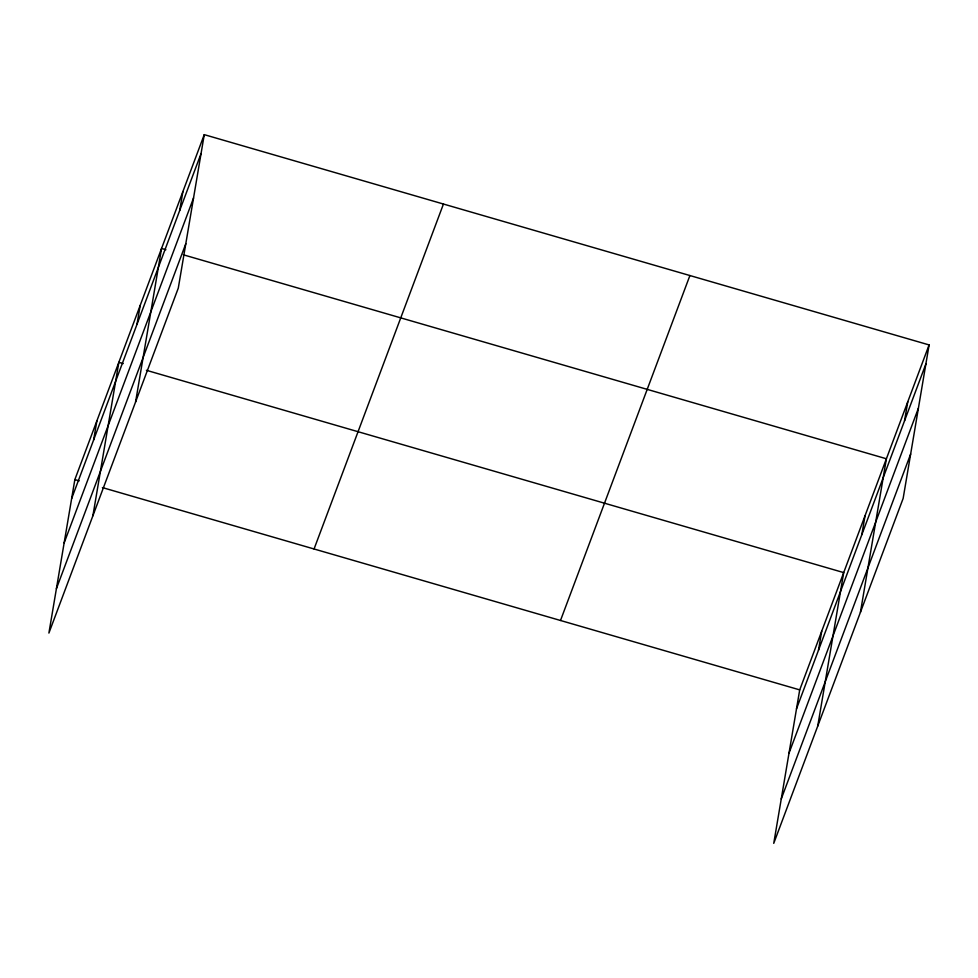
<?xml version="1.0" encoding="UTF-8"?>
<svg xmlns="http://www.w3.org/2000/svg" width="978" height="978" viewBox="0 0 978 978"><rect width="100%" height="100%" fill="white"/><g stroke="black" fill="none" stroke-linecap="round" stroke-linejoin="round"><path stroke-width="1.47" d="M204.255 134.646L74.854 479.587L48.9 633.072L178.289 288.119L204.255 134.646L929.1 344.928L903.146 498.413L773.745 843.354L799.711 689.881L929.1 344.928M93.643 439.917L96.859 420.943M92.898 515.785L118.851 362.312L123.204 363.571M136.993 324.354L140.209 305.393M135.587 401.958L161.553 248.473L165.905 249.732M179.695 210.514L182.898 191.554M818.5 650.199L821.703 631.238M817.742 726.079L843.696 572.595L146.394 370.295M861.838 534.648L865.053 515.675M860.444 612.24L886.398 458.768L183.302 254.781M904.54 420.809L907.755 401.848M71.651 498.548L201.04 153.607M64.145 542.937L193.534 197.996M56.406 588.683L185.796 243.73M314.06 548.988L443.45 204.035M560.504 620.48L689.906 275.539M796.495 708.842L925.897 363.889M788.989 753.231L918.379 408.291M781.251 798.965L910.652 454.024M74.854 479.587L79.206 480.846M102.409 487.582L799.711 689.881"/></g></svg>
